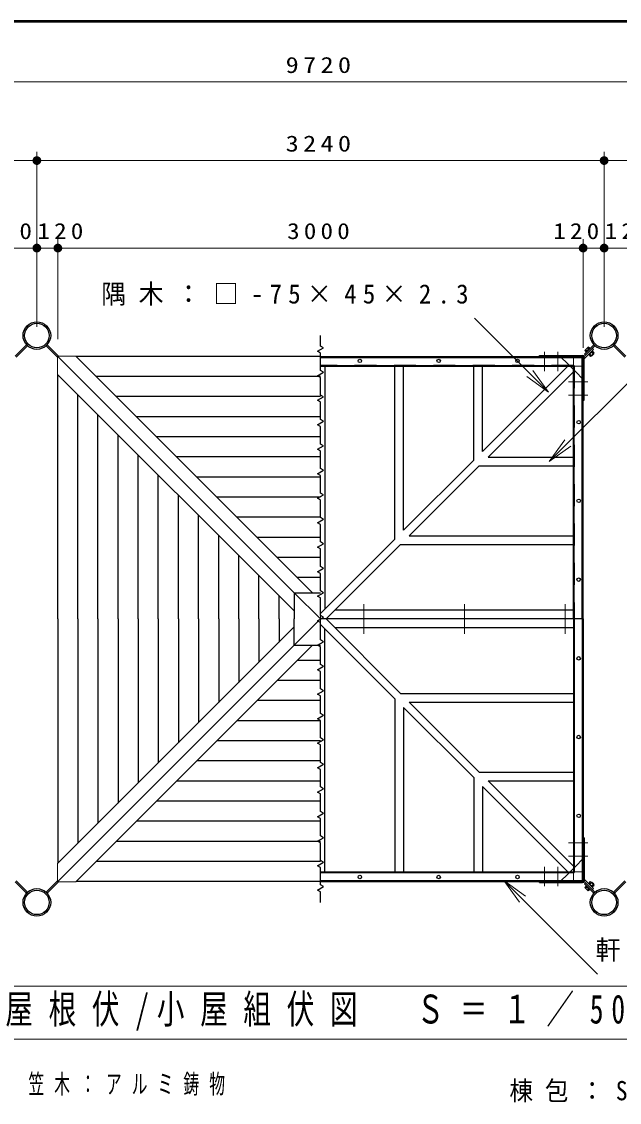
# Model space of a CAD drawing. Units: millimetres on the paper, scale 1:50. Extents: x -365 to 200, y 0 to 257.
# Drawn here: x -274.4 to -206.2, y 133.5 to 257 of the extents above; entities that cross this region are included whole.
import ezdxf

# ---------------------------------------------------------------- set-up
doc = ezdxf.new("R2010")
doc.units = ezdxf.units.MM
doc.linetypes.add('USER1', pattern=[4.5, 2.5, -2])
doc.linetypes.add('USER2', pattern=[6, 3, -1, 1, -1])
doc.layers.add('LY_1', color=7, linetype='Continuous', lineweight=25)
doc.layers.add('LY_2', color=7, linetype='Continuous', lineweight=13)
doc.styles.add('ＭＳ ゴシック', font='')
doc.styles.get('ＭＳ ゴシック').set_extended_font_data('MS Gothic')

# ---------------------------------------------------------------- blocks, each defined once
blk = doc.blocks.new('filled_dot')
at = {"color": 0, "linetype": 'Continuous', "lineweight": -2, "const_width": 1.25}
blk.add_lwpolyline([(-0.625, 0, 1), (0.625, 0, 1)], format="xyb", close=True, dxfattribs=at)
blk = doc.blocks.new('open_arrow')
at = {"color": 0, "linetype": 'Continuous', "lineweight": -2}
blk.add_lwpolyline([(7.5, 1.25), (0, 0), (7.5, -1.25)], dxfattribs=at)

msp = doc.modelspace()

# ---------------------------------------------------------------- linework, layer by layer
at = {"layer": 'LY_1', "lineweight": 13}
for p, q in [((-337.491, 250.099), (-143.091, 250.099)), ((-337.491, 241.114), (-272.691, 241.114)), ((-272.691, 222.114), (-272.691, 242.114)), ((-272.691, 222.114), (-272.691, 242.114)), ((-272.691, 241.114), (-207.891, 241.114)), ((-207.891, 222.114), (-207.891, 242.114)), ((-207.891, 222.114), (-207.891, 242.114)), ((-207.891, 241.114), (-143.091, 241.114)), ((-278.611, 231.114), (-272.691, 231.114)), ((-272.691, 231.114), (-266.801, 231.114)), ((-270.291, 220.695), (-270.291, 232.114)), ((-270.291, 231.114), (-210.291, 231.114)), ((-213.811, 231.114), (-207.891, 231.114)), ((-210.291, 219.714), (-210.291, 232.114)), ((-207.891, 231.114), (-202.001, 231.114)), ((-214.265, 214.653), (-222.717, 223.105)), ((-214.166, 206.704), (-198.632, 222.238)), ((-240.291, 189.35), (-240.291, 188.714)), ((-240.291, 188.077), (-240.291, 188.714)), ((-219.341, 158.814), (-208.637, 148.11)), ((-204.263, 146.75), (-276.319, 146.75)), ((-276.319, 140.694), (-204.263, 140.694))]:
    msp.add_line(p, q, dxfattribs=at)
at = {"layer": 'LY_1'}
for p, q in [((-273.87, 220.062), (-275.171, 218.76)), ((-273.743, 219.934), (-275.044, 218.633)), ((-271.639, 219.935), (-270.338, 218.633)), ((-271.512, 220.062), (-270.21, 218.76)), ((-208.943, 219.934), (-210.171, 218.706)), ((-209.07, 220.062), (-210.142, 218.989)), ((-206.839, 219.935), (-205.538, 218.633)), ((-206.712, 220.062), (-205.41, 218.76)), ((-215.291, 218.714), (-215.291, 218.834)), ((-215.291, 218.834), (-210.351, 218.834)), ((-215.291, 218.714), (-210.351, 218.714)), ((-209.11, 219.513), (-210.171, 218.452)), ((-210.142, 218.989), (-210.015, 218.862)), ((-210.103, 219.402), (-209.707, 219.798)), ((-209.961, 219.261), (-210.103, 219.402)), ((-209.876, 219.346), (-210.018, 219.487)), ((-209.975, 219.247), (-209.551, 219.671)), ((-209.93, 219.201), (-209.975, 219.247)), ((-209.65, 219.572), (-209.792, 219.713)), ((-209.565, 219.657), (-209.707, 219.798)), ((-209.676, 218.947), (-209.63, 218.902)), ((-209.63, 218.902), (-209.206, 219.326)), ((-209.616, 218.916), (-209.432, 218.732)), ((-209.506, 219.626), (-209.551, 219.671)), ((-209.531, 219.001), (-209.311, 218.78)), ((-209.432, 218.732), (-209.036, 219.128)), ((-209.311, 218.78), (-209.084, 219.006)), ((-209.305, 219.227), (-209.084, 219.006)), ((-209.251, 219.371), (-209.206, 219.326)), ((-209.237, 219.64), (-209.11, 219.513)), ((-209.22, 219.312), (-209.036, 219.128)), ((-212.027, 217.614), (-221.791, 207.85)), ((-210.291, 213.714), (-210.291, 218.654)), ((-210.171, 213.714), (-210.171, 218.654)), ((-211.391, 216.977), (-221.154, 207.214)), ((-210.171, 213.714), (-210.291, 213.714)), ((-222.791, 206.85), (-230.791, 198.85)), ((-222.154, 206.214), (-230.154, 198.214)), ((-231.791, 197.85), (-240.291, 189.35)), ((-231.154, 197.214), (-239.654, 188.714)), ((-210.391, 188.714), (-240.291, 188.714)), ((-210.391, 188.714), (-240.291, 188.714)), ((-210.391, 188.714), (-240.291, 188.714)), ((-210.391, 188.714), (-240.291, 188.714)), ((-231.791, 179.577), (-240.291, 188.077)), ((-231.154, 180.214), (-239.654, 188.714)), ((-222.154, 171.214), (-230.154, 179.214)), ((-222.791, 170.577), (-230.791, 178.577)), ((-212.027, 159.814), (-221.791, 169.577)), ((-211.391, 160.45), (-221.154, 170.214)), ((-210.171, 163.714), (-210.291, 163.714)), ((-210.291, 163.714), (-210.291, 158.774)), ((-210.171, 163.714), (-210.171, 158.774)), ((-273.87, 157.365), (-275.171, 158.667)), ((-273.743, 157.493), (-275.044, 158.794)), ((-271.639, 157.493), (-270.338, 158.794)), ((-271.512, 157.365), (-270.21, 158.667)), ((-215.291, 158.714), (-215.291, 158.594)), ((-215.291, 158.714), (-210.351, 158.714)), ((-215.291, 158.594), (-210.351, 158.594)), ((-209.11, 157.915), (-210.171, 158.975)), ((-208.943, 157.493), (-210.171, 158.721)), ((-210.142, 158.438), (-210.015, 158.565)), ((-209.07, 157.365), (-210.142, 158.438)), ((-209.961, 158.166), (-210.103, 158.025)), ((-209.93, 158.226), (-209.975, 158.18)), ((-209.975, 158.18), (-209.551, 157.756)), ((-209.676, 158.48), (-209.63, 158.525)), ((-209.63, 158.525), (-209.206, 158.101)), ((-209.616, 158.511), (-209.432, 158.695)), ((-209.531, 158.427), (-209.311, 158.647)), ((-209.432, 158.695), (-209.036, 158.299)), ((-209.311, 158.647), (-209.084, 158.421)), ((-209.305, 158.2), (-209.084, 158.421)), ((-209.22, 158.115), (-209.036, 158.299)), ((-206.839, 157.493), (-205.538, 158.794)), ((-206.712, 157.365), (-205.41, 158.667)), ((-210.103, 158.025), (-209.707, 157.629)), ((-209.876, 158.081), (-210.018, 157.94)), ((-209.65, 157.855), (-209.792, 157.714)), ((-209.565, 157.77), (-209.707, 157.629)), ((-209.506, 157.801), (-209.551, 157.756)), ((-209.251, 158.056), (-209.206, 158.101)), ((-209.237, 157.787), (-209.11, 157.915))]:
    msp.add_line(p, q, dxfattribs=at)
at = {"layer": 'LY_1', "color": 131}
for p, q in [((-243.291, 191.714), (-270.338, 218.76)), ((-243.291, 191.714), (-270.338, 218.76)), ((-243.291, 191.714), (-270.338, 218.76)), ((-241.205, 191.714), (-268.252, 218.76)), ((-239.791, 217.614), (-239.791, 189.85)), ((-231.791, 197.85), (-231.791, 217.614)), ((-230.791, 198.85), (-230.791, 217.614)), ((-222.791, 206.85), (-222.791, 217.614)), ((-221.791, 207.85), (-221.791, 217.614)), ((-243.291, 189.628), (-270.338, 216.674)), ((-243.291, 189.628), (-270.338, 216.674)), ((-221.154, 207.214), (-211.391, 207.214)), ((-222.154, 206.214), (-211.391, 206.214)), ((-230.154, 198.214), (-211.391, 198.214)), ((-231.154, 197.214), (-211.391, 197.214)), ((-243.291, 187.8), (-270.338, 160.753)), ((-239.791, 159.814), (-239.791, 187.577)), ((-243.291, 185.714), (-270.338, 158.667)), ((-243.291, 185.714), (-270.338, 158.667)), ((-243.291, 185.714), (-270.338, 158.667)), ((-241.205, 185.714), (-268.252, 158.667)), ((-241.205, 185.714), (-268.252, 158.667)), ((-231.791, 179.577), (-231.791, 159.814)), ((-231.154, 180.214), (-211.391, 180.214)), ((-230.154, 179.214), (-211.391, 179.214)), ((-230.791, 178.577), (-230.791, 159.814)), ((-222.791, 170.577), (-222.791, 159.814)), ((-222.154, 171.214), (-211.391, 171.214)), ((-221.791, 169.577), (-221.791, 159.814)), ((-221.154, 170.214), (-211.391, 170.214))]:
    msp.add_line(p, q, dxfattribs=at)
at = {"layer": 'LY_1', "color": 131, "lineweight": 13}
for p, q in [((-268.252, 218.76), (-270.338, 218.76)), ((-270.338, 216.674), (-270.338, 218.76)), ((-270.338, 216.674), (-270.338, 218.76)), ((-270.338, 160.753), (-270.338, 158.667)), ((-268.252, 158.667), (-270.338, 158.667)), ((-268.252, 158.667), (-270.338, 158.667))]:
    msp.add_line(p, q, dxfattribs=at)
at = {"layer": 'LY_1', "color": 4}
for p, q in [((-240.291, 218.714), (-268.205, 218.714)), ((-240.291, 218.714), (-211.391, 218.714)), ((-211.391, 218.714), (-211.391, 218.614)), ((-210.291, 217.614), (-210.391, 217.614)), ((-210.291, 188.714), (-210.291, 217.614)), ((-270.291, 188.714), (-270.291, 216.628)), ((-270.291, 188.714), (-270.291, 216.628)), ((-270.291, 188.714), (-270.291, 160.8)), ((-210.291, 188.714), (-210.291, 159.814)), ((-210.291, 159.814), (-210.391, 159.814)), ((-240.291, 158.714), (-268.205, 158.714)), ((-240.291, 158.714), (-268.205, 158.714)), ((-240.291, 158.714), (-211.391, 158.714)), ((-211.391, 158.714), (-211.391, 158.814))]:
    msp.add_line(p, q, dxfattribs=at)
at = {"layer": 'LY_1', "color": 2}
for p, q in [((-215.291, 218.834), (-210.351, 218.834)), ((-215.291, 218.834), (-215.291, 218.714)), ((-215.291, 218.714), (-210.291, 218.714)), ((-210.291, 213.714), (-210.291, 218.714)), ((-211.291, 217.114), (-211.891, 217.714)), ((-210.171, 213.714), (-210.171, 218.654)), ((-210.291, 213.714), (-210.171, 213.714)), ((-243.291, 191.714), (-240.291, 191.714)), ((-240.291, 188.714), (-243.291, 191.714)), ((-243.291, 191.714), (-243.291, 188.714)), ((-240.291, 188.714), (-243.291, 191.714)), ((-243.291, 191.714), (-243.291, 188.714)), ((-240.291, 188.714), (-243.291, 191.714)), ((-240.291, 188.714), (-243.291, 185.714)), ((-243.291, 185.714), (-243.291, 188.714)), ((-240.291, 188.714), (-243.291, 185.714)), ((-240.291, 188.714), (-243.291, 185.714)), ((-243.291, 185.714), (-240.291, 185.714)), ((-243.291, 185.714), (-240.291, 185.714)), ((-210.291, 163.714), (-210.291, 158.714)), ((-210.291, 163.714), (-210.171, 163.714)), ((-210.171, 163.714), (-210.171, 158.774)), ((-211.291, 160.314), (-211.891, 159.714)), ((-215.291, 158.714), (-210.291, 158.714)), ((-215.291, 158.594), (-215.291, 158.714)), ((-215.291, 158.594), (-210.351, 158.594))]:
    msp.add_line(p, q, dxfattribs=at)
at = {"layer": 'LY_1', "linetype": 'USER2', "lineweight": 13}
for p, q in [((-214.691, 219.268), (-214.691, 217.029)), ((-213.191, 219.268), (-213.191, 217.029)), ((-209.736, 215.814), (-211.975, 215.814)), ((-209.736, 214.314), (-211.975, 214.314)), ((-235.338, 188.714), (-235.338, 190.408)), ((-235.338, 188.714), (-235.338, 190.408)), ((-223.844, 188.714), (-223.844, 190.408)), ((-223.844, 188.714), (-223.844, 190.408)), ((-212.35, 188.714), (-212.35, 190.408)), ((-212.35, 188.714), (-212.35, 190.408)), ((-235.338, 188.714), (-235.338, 187.019)), ((-235.338, 188.714), (-235.338, 187.019)), ((-223.844, 188.714), (-223.844, 187.019)), ((-223.844, 188.714), (-223.844, 187.019)), ((-212.35, 188.714), (-212.35, 187.019)), ((-212.35, 188.714), (-212.35, 187.019)), ((-209.736, 163.114), (-211.975, 163.114)), ((-209.736, 161.614), (-211.975, 161.614)), ((-214.691, 158.159), (-214.691, 160.398)), ((-213.191, 158.159), (-213.191, 160.398))]:
    msp.add_line(p, q, dxfattribs=at)
at = {"layer": 'LY_1', "color": 2, "linetype": 'USER1', "lineweight": 13}
for p, q in [((-211.891, 217.714), (-213.011, 218.834)), ((-210.171, 215.994), (-211.291, 217.114)), ((-210.171, 161.434), (-211.291, 160.314)), ((-211.891, 159.714), (-213.011, 158.594))]:
    msp.add_line(p, q, dxfattribs=at)
at = {"layer": 'LY_1', "color": 40}
for p, q in [((-240.291, 218.614), (-210.391, 218.614)), ((-240.291, 217.694), (-211.311, 217.694)), ((-240.291, 217.614), (-211.391, 217.614)), ((-211.391, 188.714), (-211.391, 217.614)), ((-211.311, 188.714), (-211.311, 217.694)), ((-210.391, 188.714), (-210.391, 218.614)), ((-211.391, 188.714), (-211.391, 159.814)), ((-211.311, 188.714), (-211.311, 159.734)), ((-210.391, 188.714), (-210.391, 158.814)), ((-240.291, 159.814), (-211.391, 159.814)), ((-240.291, 159.734), (-211.311, 159.734)), ((-240.291, 158.814), (-210.391, 158.814))]:
    msp.add_line(p, q, dxfattribs=at)
at = {"layer": 'LY_1', "color": 4, "linetype": 'USER1', "lineweight": 13}
for p, q in [((-211.391, 217.714), (-240.291, 217.714)), ((-211.391, 218.614), (-211.391, 217.714)), ((-211.291, 217.614), (-211.291, 188.714)), ((-210.391, 217.614), (-211.291, 217.614)), ((-211.291, 159.814), (-211.291, 188.714)), ((-211.391, 159.714), (-240.291, 159.714)), ((-211.391, 158.814), (-211.391, 159.714)), ((-210.391, 159.814), (-211.291, 159.814))]:
    msp.add_line(p, q, dxfattribs=at)
at = {"layer": 'LY_1', "color": 12}
for p, q in [((-240.291, 216.434), (-265.925, 216.434)), ((-268.011, 188.714), (-268.011, 214.348)), ((-268.011, 188.714), (-268.011, 214.348)), ((-240.291, 214.135), (-263.627, 214.135)), ((-265.713, 188.714), (-265.713, 212.049)), ((-265.713, 188.714), (-265.713, 212.049)), ((-240.291, 211.837), (-261.328, 211.837)), ((-263.414, 188.714), (-263.414, 209.751)), ((-263.414, 188.714), (-263.414, 209.751)), ((-240.291, 209.538), (-259.029, 209.538)), ((-261.115, 188.714), (-261.115, 207.452)), ((-261.115, 188.714), (-261.115, 207.452)), ((-240.291, 207.239), (-256.73, 207.239)), ((-258.816, 188.714), (-258.816, 205.153)), ((-258.816, 188.714), (-258.816, 205.153)), ((-240.291, 204.94), (-254.431, 204.94)), ((-256.517, 188.714), (-256.517, 202.854)), ((-256.517, 188.714), (-256.517, 202.854)), ((-240.291, 202.641), (-252.133, 202.641)), ((-254.219, 188.714), (-254.219, 200.555)), ((-254.219, 188.714), (-254.219, 200.555)), ((-240.291, 200.343), (-249.834, 200.343)), ((-251.92, 188.714), (-251.92, 198.257)), ((-251.92, 188.714), (-251.92, 198.257)), ((-240.291, 198.044), (-247.535, 198.044)), ((-249.621, 188.714), (-249.621, 195.958)), ((-249.621, 188.714), (-249.621, 195.958)), ((-240.291, 195.745), (-245.236, 195.745)), ((-247.322, 188.714), (-247.322, 193.659)), ((-247.322, 188.714), (-247.322, 193.659)), ((-240.291, 193.446), (-242.938, 193.446)), ((-245.024, 188.714), (-245.024, 191.36)), ((-245.024, 188.714), (-245.024, 191.36)), ((-268.011, 188.714), (-268.011, 163.079)), ((-265.713, 188.714), (-265.713, 165.378)), ((-263.414, 188.714), (-263.414, 167.676)), ((-261.115, 188.714), (-261.115, 169.975)), ((-258.816, 188.714), (-258.816, 172.274)), ((-256.517, 188.714), (-256.517, 174.573)), ((-254.219, 188.714), (-254.219, 176.872)), ((-251.92, 188.714), (-251.92, 179.17)), ((-249.621, 188.714), (-249.621, 181.469)), ((-247.322, 188.714), (-247.322, 183.768)), ((-245.024, 188.714), (-245.024, 186.067)), ((-240.291, 183.981), (-242.938, 183.981)), ((-240.291, 183.981), (-242.938, 183.981)), ((-240.291, 181.682), (-245.236, 181.682)), ((-240.291, 181.682), (-245.236, 181.682)), ((-240.291, 179.383), (-247.535, 179.383)), ((-240.291, 179.383), (-247.535, 179.383)), ((-240.291, 177.084), (-249.834, 177.084)), ((-240.291, 177.084), (-249.834, 177.084)), ((-240.291, 174.786), (-252.133, 174.786)), ((-240.291, 174.786), (-252.133, 174.786)), ((-240.291, 172.487), (-254.431, 172.487)), ((-240.291, 172.487), (-254.431, 172.487)), ((-240.291, 170.188), (-256.73, 170.188)), ((-240.291, 170.188), (-256.73, 170.188)), ((-240.291, 167.889), (-259.029, 167.889)), ((-240.291, 167.889), (-259.029, 167.889)), ((-240.291, 165.591), (-261.328, 165.591)), ((-240.291, 165.591), (-261.328, 165.591)), ((-240.291, 163.292), (-263.627, 163.292)), ((-240.291, 163.292), (-263.627, 163.292)), ((-240.291, 160.993), (-265.925, 160.993)), ((-240.291, 160.993), (-265.925, 160.993))]:
    msp.add_line(p, q, dxfattribs=at)
at = {"layer": 'LY_1', "color": 1}
for p, q in [((-211.391, 189.714), (-238.654, 189.714)), ((-211.391, 187.714), (-238.654, 187.714))]:
    msp.add_line(p, q, dxfattribs=at)
at = {"layer": 'LY_1'}
msp.add_lwpolyline([(-240.291, 156.314), (-240.291, 157.514), (-240.637, 157.714), (-239.944, 158.114), (-240.291, 158.314), (-240.291, 160.314), (-240.637, 160.514), (-239.944, 160.914), (-240.291, 161.114), (-240.291, 163.114), (-240.637, 163.314), (-239.944, 163.714), (-240.291, 163.914), (-240.291, 165.914), (-240.637, 166.114), (-239.944, 166.514), (-240.291, 166.714), (-240.291, 168.714), (-240.637, 168.914), (-239.944, 169.314), (-240.291, 169.514), (-240.291, 171.514), (-240.637, 171.714), (-239.944, 172.114), (-240.291, 172.314), (-240.291, 174.314), (-240.637, 174.514), (-239.944, 174.914), (-240.291, 175.114), (-240.291, 177.114), (-240.637, 177.314), (-239.944, 177.714), (-240.291, 177.914), (-240.291, 179.914), (-240.637, 180.114), (-239.944, 180.514), (-240.291, 180.714), (-240.291, 182.714), (-240.637, 182.914), (-239.944, 183.314), (-240.291, 183.514), (-240.291, 185.514), (-240.637, 185.714), (-239.944, 186.114), (-240.291, 186.314), (-240.291, 188.314), (-240.637, 188.514), (-239.944, 188.914), (-240.291, 189.114), (-240.291, 191.114), (-240.637, 191.314), (-239.944, 191.714), (-240.291, 191.914), (-240.291, 193.914), (-240.637, 194.114), (-239.944, 194.514), (-240.291, 194.714), (-240.291, 196.714), (-240.637, 196.914), (-239.944, 197.314), (-240.291, 197.514), (-240.291, 199.514), (-240.637, 199.714), (-239.944, 200.114), (-240.291, 200.314), (-240.291, 202.314), (-240.637, 202.514), (-239.944, 202.914), (-240.291, 203.114), (-240.291, 205.114), (-240.637, 205.314), (-239.944, 205.714), (-240.291, 205.914), (-240.291, 207.914), (-240.637, 208.114), (-239.944, 208.514), (-240.291, 208.714), (-240.291, 210.714), (-240.637, 210.914), (-239.944, 211.314), (-240.291, 211.514), (-240.291, 213.514), (-240.637, 213.714), (-239.944, 214.114), (-240.291, 214.314), (-240.291, 216.314), (-240.637, 216.514), (-239.944, 216.914), (-240.291, 217.114), (-240.291, 219.114), (-240.637, 219.314), (-239.944, 219.714), (-240.291, 219.914), (-240.291, 221.114)], dxfattribs=at)
for centre, radius in [((-272.691, 221.114), 1.58), ((-272.691, 221.114), 1.58), ((-272.691, 221.114), 1.398), ((-272.691, 221.114), 1.398), ((-207.891, 221.114), 1.58), ((-207.891, 221.114), 1.58), ((-207.891, 221.114), 1.398), ((-207.891, 221.114), 1.398), ((-235.791, 218.214), 0.2), ((-226.791, 218.214), 0.2), ((-217.791, 218.214), 0.2), ((-210.791, 211.214), 0.2), ((-210.791, 202.214), 0.2), ((-210.791, 193.214), 0.2), ((-210.791, 184.214), 0.2), ((-210.791, 175.214), 0.2), ((-210.791, 166.214), 0.2), ((-235.791, 159.214), 0.2), ((-226.791, 159.214), 0.2), ((-217.791, 159.214), 0.2), ((-272.691, 156.314), 1.58), ((-272.691, 156.314), 1.58), ((-272.691, 156.314), 1.398), ((-272.691, 156.314), 1.398), ((-207.891, 156.314), 1.58), ((-207.891, 156.314), 1.58), ((-207.891, 156.314), 1.398), ((-207.891, 156.314), 1.398)]:
    msp.add_circle(centre, radius, dxfattribs=at)
at = {"layer": 'LY_1', "color": 2}
for centre, start, end in [((-210.351, 218.654), 0, 90), ((-210.351, 158.774), 270, 0)]:
    msp.add_arc(centre, 0.18, start, end, dxfattribs=at)
at = {"layer": 'LY_1'}
for centre, radius, start, end in [((-210.351, 218.654), 0.18, 0, 90), ((-210.351, 218.654), 0.06, 0, 90), ((-210.351, 158.774), 0.06, 270, 0), ((-210.351, 158.774), 0.18, 270, 0)]:
    msp.add_arc(centre, radius, start, end, dxfattribs=at)
at = {"layer": 'LY_2', "lineweight": 50}
msp.add_line((0, 257), (-365, 257), dxfattribs=at)

# ---------------------------------------------------------------- block references
at = {"layer": 'LY_1', "lineweight": 13, "xscale": 0.4, "yscale": 0.4}
for p in [(-272.691, 241.114), (-207.891, 241.114), (-272.691, 231.114), (-270.291, 231.114), (-210.291, 231.114), (-207.891, 231.114)]:
    msp.add_blockref('filled_dot', p, dxfattribs=at)
for name, p, rotation in [('filled_dot', (-272.691, 241.114), 180), ('filled_dot', (-207.891, 241.114), 180), ('filled_dot', (-272.691, 231.114), 180), ('filled_dot', (-270.291, 231.114), 180), ('filled_dot', (-210.291, 231.114), 180), ('filled_dot', (-207.891, 231.114), 180), ('open_arrow', (-214.265, 214.653), 135), ('open_arrow', (-214.166, 206.704), 45), ('open_arrow', (-219.341, 158.814), 315)]:
    msp.add_blockref(name, p, dxfattribs=dict(at, rotation=rotation))

# ---------------------------------------------------------------- texts
at = {"layer": 'LY_1', "style": 'ＭＳ ゴシック'}
for s, insert, char_height, attachment_point in [('\\T1.33;\\W1.2;9720', (-240.291, 251.099), 1.833, 8), ('\\T1.33;\\W1.2;3240', (-240.291, 242.114), 1.833, 8), ('\\T1.33;\\W1.15;120', (-275.642, 232.114), 1.833, 8), ('\\T1.33;\\W1.15;120', (-269.77, 232.114), 1.833, 8), ('\\T1.33;\\W1.15;3000', (-240.291, 232.114), 1.833, 8), ('\\T1.33;\\W1.15;120', (-210.842, 232.114), 1.833, 8), ('\\T1.33;\\W1.15;120', (-204.97, 232.114), 1.833, 8), ('\\T1.5;\\W0.95;隅木：□-75×45×2.3', (-265.339, 225.755), 2.199, 4), ('\\T1.5;\\W0.95;軒梁：□-100×50×3.2', (-208.865, 150.76), 2.199, 4), ('\\T1.57;\\W0.7;屋根伏/小屋組伏図\u3000Ｓ＝１／50', (-276.291, 143.722), 3.299, 4), ('\\T1.64;\\W0.6;笠木：アルミ鋳物', (-273.658, 135.444), 2.199, 4), ('\\T1.5;\\W0.9;棟包：SUS', (-218.707, 134.674), 2.199, 4)]:
    msp.add_mtext(s, dxfattribs=dict(at, insert=insert, char_height=char_height, attachment_point=attachment_point))

doc.saveas('drawing.dxf')
